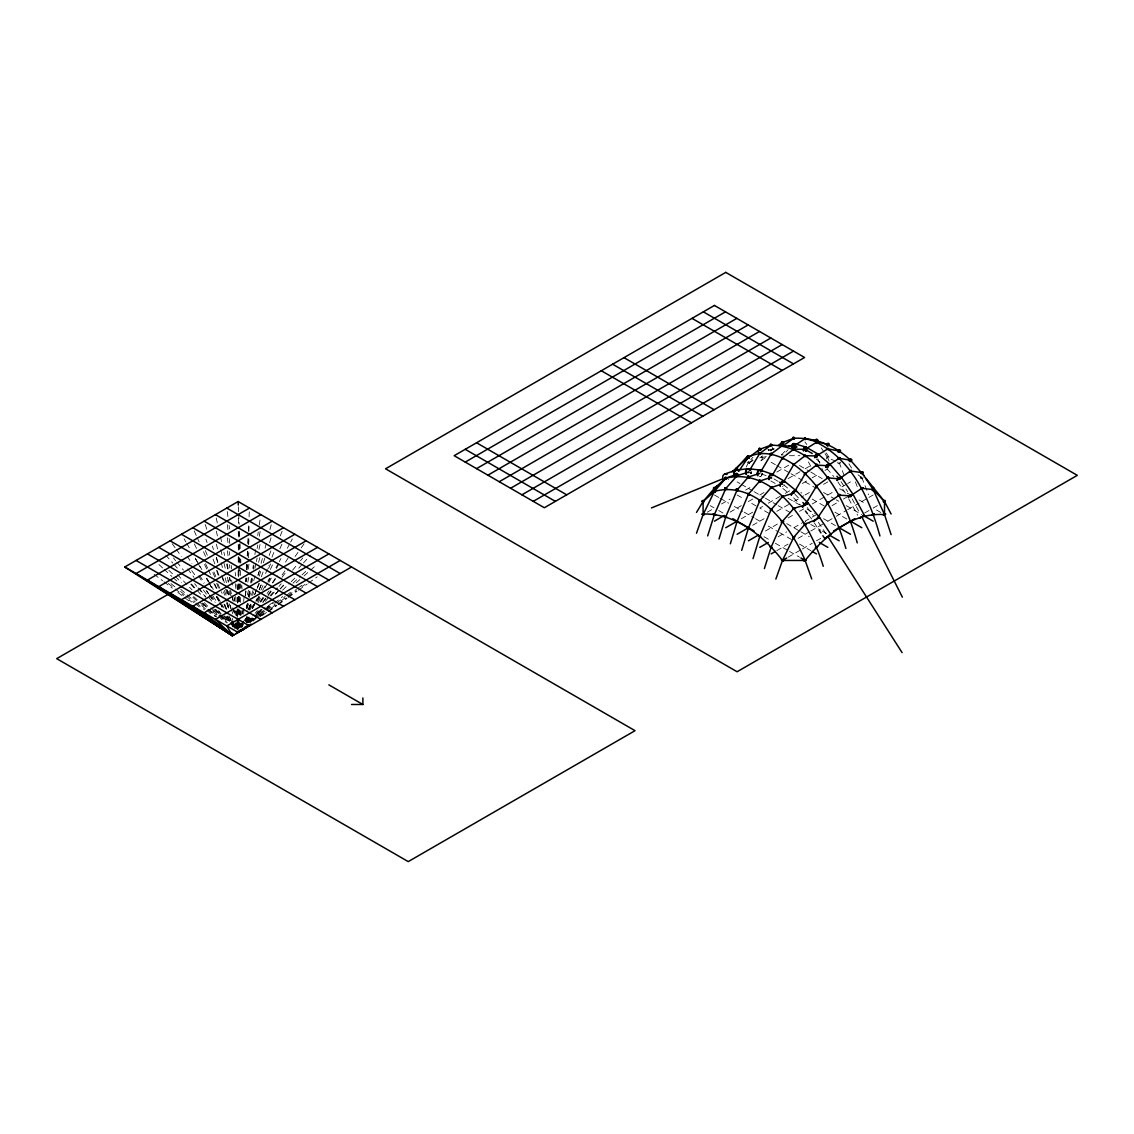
<?xml version="1.0" encoding="UTF-8"?>
<svg xmlns="http://www.w3.org/2000/svg" width="1134" height="1134" viewBox="0 0 1134 1134"><rect width="100%" height="100%" fill="white"/><g stroke="black" fill="none" stroke-linecap="round" stroke-linejoin="round"><path stroke-width="0.75" stroke-dasharray="5 3.75" d="M237.077 629.597L237.304 618.98M237.346 617.222L237.502 610.149M237.644 603.075L237.8 596.002M237.956 588.929L238.069 583.627M245.369 595.846L245.624 590.573M246.035 581.799L246.191 578.297M246.602 569.509L246.843 564.25M247.255 555.476L247.425 551.96M247.836 543.186L248.077 537.913M248.417 530.896L248.743 523.88M249.069 516.849L249.31 511.59M236.17 628.491L236.467 623.19M236.864 616.131L237.247 609.071M237.644 602.012L237.942 596.711M747.221 462.133L749.291 463.508L748.468 461.34M243.668 614.075L243.994 608.816M246.517 568.503L246.73 564.987M247.283 556.227L247.609 550.968M248.048 543.951L248.715 533.434M248.828 531.69L249.267 524.673M241.825 627.003L242.123 623.502L240.932 626.833M245.582 581.515L245.865 578.014M246.588 569.268L247.028 564.009M247.751 555.263L248.034 551.762M248.615 544.759L249.197 537.757M243.626 601.488L244.193 596.243M247.028 570.048L247.595 564.817M248.346 557.829L249.097 550.855M235.532 627.811L235.943 624.494M237.743 609.596L236.935 616.216L236.212 611.127M240.025 626.592L240.521 623.119M241.769 614.415L242.265 610.928M246.489 581.345L246.985 577.858M248.233 569.155L248.984 563.938M246.9 608.363L247.68 603.16M248.7 596.215L249.735 589.269M250.77 582.323L251.28 578.85M252.825 568.432L253.35 564.973M254.895 554.554L255.93 547.609M257.73 535.461L258.24 531.988M259.275 525.042L260.31 518.096M246.673 607.342L247.283 603.883M248.516 596.966L249.749 590.034M250.983 583.117L251.904 577.915M253.435 569.268L254.059 565.795M257.135 548.487L257.744 545.029M259.289 536.368L260.21 531.18M239.146 627.272L239.813 623.799M245.142 596.073L246.149 590.871M247.807 582.21L248.814 577.008M246.362 608.079L247.099 604.635M248.956 596.002L250.444 589.113M251.918 582.21L252.669 578.765M254.895 568.403L256 563.229M256.369 561.514L257.106 558.056M258.963 549.437L260.083 544.263M246.021 620.752L246.914 617.378M249.126 608.944L250.898 602.197M252.669 595.435L253.562 592.061M257.985 575.179L258.878 571.805M261.089 563.371L262.422 558.311M265.072 548.176L266.405 543.115M269.949 529.606L271.281 524.546M246.617 607.654L247.51 604.294M249.282 597.575L251.053 590.857M253.718 580.778L255.051 575.732M258.595 562.308L259.927 557.262M237.899 629.809L239.685 623.161M242.35 613.196L243.682 608.221M247.255 594.939L248.587 589.963M235.872 627.23L237.233 622.523M245.256 621.46L246.291 618.115M248.885 609.723L250.954 603.019M259.232 576.185L261.302 569.481M263.372 562.776L264.917 557.744M269.58 542.647L271.125 537.615M247.014 608.547L249.225 601.899M251.422 595.251L253.08 590.261M258.056 575.307L259.714 570.317M245.142 620.723L246.943 615.833M249.352 609.312L251.153 604.422M254.753 594.641L256.553 589.751M257.149 588.121L258.949 583.23M261.359 576.71L263.159 571.819M269.155 555.504L270.955 550.614M246.376 622.651L248.927 616.102M252.131 607.923L253.406 604.649M259.176 589.921L261.741 583.372M265.569 573.549L268.772 565.356M271.976 557.177L274.541 550.628M280.296 535.9L282.224 530.995M238.466 627.3L239.756 624.054M246.234 607.838L247.538 604.592M240.89 626.124L244.32 618.186M247.765 610.248L251.195 602.31M254.64 594.372L256.695 589.623M257.39 588.036L259.445 583.273M249.792 610.276L251.961 605.443M259.176 589.382L261.33 584.563M268.545 568.488L270.714 563.669M246.319 621.9L248.502 617.137M252.882 607.597L255.065 602.82M255.802 601.233L257.262 598.057M260.905 590.105L263.811 583.741M270.374 569.438L272.571 564.661M279.857 548.757L282.04 543.994M746.186 467.052L748.44 462.488L752.976 457.215M781.369 455.046L787.223 448.809M247.155 622.977L250.501 616.74M258.028 602.735L261.373 596.512M268.9 582.507L272.259 576.285M276.441 568.503L279.786 562.28M287.313 548.275L289.822 543.597M290.658 542.052L292.331 538.933M246.574 621.319L249.097 616.712M257.489 601.403L259.998 596.796M265.044 587.61L267.553 583.018M268.389 581.487L270.076 578.411M275.945 567.695L278.468 563.102M279.304 561.571L280.977 558.495M241.868 627.215L244.462 622.623M245.327 621.078L247.935 616.485M252.258 608.816L255.717 602.678M256.582 601.148L259.176 596.541M262.634 590.417L266.972 582.748M267.837 581.218L269.566 578.142M240.536 627.215L244.065 621.29M252.003 607.98L255.533 602.069M256.412 600.581L259.062 596.144M247.34 622.481L251.053 616.598M260.381 601.856L263.173 597.448M272.486 582.706L277.135 575.349M285.527 562.095L289.255 556.199M246.291 622.41L250.203 616.584M259.998 601.998L263.91 596.158M272.727 583.046L277.617 575.746M239.657 627.23L241.613 624.352M242.605 622.906L245.554 618.597M248.842 622.07L253.874 614.94M262.918 602.111L266.944 596.413M267.95 594.981L271.976 589.283M282.04 575.023L285.059 570.742M295.109 556.496L300.141 549.366M301.148 547.935L304.167 543.668M246.39 621.361L249.48 617.194M260.82 601.913L265.98 594.967M267 593.578L269.07 590.8M247.935 622.098L252.202 616.499M262.861 602.48L267.128 596.881M268.191 595.478L272.458 589.878M282.054 577.263L288.447 568.857M249.48 621.716L255.15 614.94M256.284 613.579L258.552 610.872M271.026 595.945L277.83 587.809M278.964 586.448L281.232 583.741M292.572 570.175L299.376 562.039M300.51 560.692L302.778 557.971M247.212 622.538L254.016 614.571M255.15 613.253L257.418 610.602M265.356 601.318L268.758 597.334M269.892 596.002L276.696 588.05M749.39 463.423L753.926 458.136M249.664 622.708L256.681 614.912M257.843 613.607L261.359 609.709M278.907 590.233L274.23 595.421L279.12 590.19M280.084 588.929L284.762 583.726M298.795 568.148L302.31 564.25M303.487 562.946L310.503 555.15M246.56 621.999L251.323 616.754M248.87 622.197L252.499 618.356M257.347 613.239L260.976 609.397M280.325 588.915L285.158 583.783M785.862 452.112L788.13 449.716M250.245 621.956L256.454 615.847M257.702 614.628L265.158 607.3M282.564 590.204L290.02 582.876M291.268 581.657L296.229 576.767M248.303 622.396L253.321 617.619M254.583 616.428L262.11 609.27M252.995 620.284L265.909 608.32M267.199 607.115L272.358 602.338M292.997 583.188L300.751 576.001M302.041 574.81L307.201 570.019M781.539 454.805L783.254 455.032M252.967 621.092L258.198 616.457M259.516 615.294L273.904 602.551M296.144 582.862L302.693 577.078M303.997 575.916L317.081 564.335M250.146 622.07L254.144 618.611M255.49 617.449L263.485 610.517M264.817 609.369L272.826 602.438M252.825 620.794L255.533 618.597M256.894 617.491L265.03 610.886M266.377 609.78L273.152 604.266M274.513 603.175L282.649 596.555M259.998 615.946L265.597 611.609M267 610.517L275.392 603.997M276.795 602.905L285.187 596.385M286.59 595.307L292.189 590.956M259.828 616.797L265.455 612.573M271.083 608.348L275.307 605.187M280.934 600.977L286.562 596.753M287.979 595.704L296.413 589.368M297.817 588.319L302.041 585.144M262.45 615.422L266.688 612.332M268.106 611.311L276.583 605.117M278 604.096L286.477 597.916M287.894 596.881L296.371 590.701M302.013 586.576L304.848 584.52M268.262 611.75L276.894 605.599M278.34 604.578L286.973 598.412M288.405 597.391L297.037 591.239M298.483 590.204L307.116 584.053M308.547 583.032L317.18 576.866M759.78 457.952L762.615 455.967M761.325 460.461L766.995 456.506M767.874 449.815L771.12 450.028L773.955 448.143M707.332 512.171L714.42 508.075L710.168 505.622M721.507 503.978L730.013 499.073M745.605 490.072L751.275 486.798M776.79 472.07L792.382 463.069M730.013 512.171L741.352 505.622M752.692 499.073L748.44 501.526L758.362 507.252M759.78 494.977L764.033 492.525M788.13 478.619L802.305 470.426M805.14 468.796L810.81 465.521M741.352 518.72L752.692 512.171M762.615 506.444L759.78 508.075L769.702 513.801M768.285 503.17L781.043 495.799M785.295 493.347L792.382 489.25M802.305 483.523L810.81 478.619M812.227 477.797L819.315 473.7M824.985 470.426L827.82 468.796M752.692 525.269L764.033 518.72M776.79 511.349L790.965 503.17M793.8 501.526L803.722 495.799M809.393 492.525L805.14 494.977L800.888 492.525M823.567 484.346L827.82 481.893M765.45 530.995L781.043 521.994M788.13 517.898L793.8 514.623M799.47 511.349L805.14 508.075L815.062 513.801M812.227 503.978L824.985 496.621M827.82 494.977L836.325 490.072M846.247 484.346L839.16 488.428L850.5 494.977M847.665 483.523L850.5 481.893M778.207 536.722L786.712 531.803M793.8 527.721L803.722 521.994M816.48 514.623L805.14 521.172L809.393 523.625M832.072 505.622L839.16 501.526L836.325 499.896M843.413 499.073L849.082 495.799M776.79 550.628L788.13 544.079M798.053 538.352L809.393 531.803M810.81 530.995L824.985 522.802M827.82 521.172L834.908 517.076M836.325 516.254L846.247 510.527M847.665 509.719L859.005 503.17M861.84 501.526L867.51 498.251M868.928 497.443L873.18 494.977M788.13 557.177L800.888 549.82M802.305 548.998L812.227 543.271M816.48 540.805L820.732 538.352M864.675 512.993L868.928 510.527M877.433 505.622L873.18 508.075L883.102 513.801M748.44 462.488L753.302 460.546M771.12 450.028L774.366 448.922M761.396 457.612L766.258 456.591M789.434 455.698L799.909 455.698M771.134 448.993L771.8 450.581L771.163 449.333M761.396 473.969L766.258 475.642M824.985 453.628L827.82 457.952L835.914 461.198M799.47 465.521L809.393 471.248M810.81 472.07L822.15 478.619M859.005 499.896L866.092 503.978M771.12 462.247L775.372 464.699M776.79 465.521L789.548 472.892M790.965 473.7L802.305 480.249M805.14 481.893L816.48 488.428M823.567 492.525L834.908 499.073M846.247 505.622L861.84 514.623M812.227 499.073L826.403 507.252M834.908 512.171L849.082 520.35M773.955 478.945L778.207 481.397M770.893 480.958L775.146 483.424M788.13 498.251L799.47 504.8M823.567 518.72L837.742 526.899M737.1 481.893L739.935 483.523M741.352 484.346L752.692 490.894M754.11 491.702L764.033 497.443M765.45 498.251L776.79 504.8M778.207 505.622L790.965 512.993M810.81 524.447L820.732 530.173M822.15 530.995L827.82 534.27M737.1 494.977L744.188 499.073M786.712 523.625L799.47 530.995M800.888 531.803L809.393 536.722M714.42 494.977L718.673 497.443M720.09 498.251L728.595 503.17M734.265 506.444L742.77 511.349M744.188 512.171L754.11 517.898M755.528 518.72L762.615 522.802M768.285 526.077L778.207 531.803M779.625 532.626L792.382 539.997M799.47 544.079L810.81 550.628M718.673 510.527L725.76 514.623M764.033 536.722L771.12 540.805M775.372 543.271L788.13 550.628M789.548 551.45L799.47 557.177M771.077 450.737L770.468 449.858L770.525 450.765M858.055 474.749L864.363 479.98M154.196 574.314L162.545 580.707M163.948 581.77L172.297 588.177M177.882 592.444L183.453 596.711M184.842 597.774L189.024 600.963M168.271 583.471L173.828 587.866M175.217 588.957L183.566 595.548M189.123 599.943L191.901 602.14M783.722 484.87L790.015 489.987M782.871 488.456L787.917 492.539M171.007 583.613L175.09 586.973M180.533 591.452L184.615 594.811M185.976 595.931L194.141 602.636M195.502 603.756L200.945 608.235M816.225 458.958L821.257 463.296M180.689 589.255L185.976 593.847M187.294 594.981L195.232 601.856M196.565 603.005L204.503 609.879M158.973 564.562L162.828 568.12M164.118 569.296L171.815 576.412M173.105 577.589L176.961 581.147M193.645 596.541L206.487 608.377M207.777 609.568L215.474 616.669M192.893 597.278L196.706 600.822M201.795 605.542L205.608 609.086M206.884 610.276L210.697 613.82M168.895 570.317L173.956 575.25M175.217 576.483L181.553 582.649M203.085 603.614L217.005 617.165M202.391 603.047L207.182 607.98M208.387 609.213L215.588 616.598M177.414 574.64L192.057 589.907M204.248 602.622L207.905 606.449M212.781 611.538L216.438 615.351M794.934 494.24L800.604 500.179M793.63 497.798L800.434 504.928M165.777 555.221L172.779 563.074M173.956 564.378L177.457 568.304M191.476 584.024L201.994 595.804M213.674 608.901L218.352 614.132M219.514 615.45L225.354 621.999M190.71 584.138L195.346 589.425M213.887 610.602L217.359 614.585M218.522 615.904L223.157 621.205M826.998 468.668L833.802 476.578M210.924 607.895L216.594 614.699M173.445 557.971L175.671 560.678M176.791 562.025L183.481 570.147M194.623 583.684L196.848 586.391M197.968 587.752L205.778 597.221M215.8 609.412L219.145 613.48M220.265 614.826L226.956 622.949M807.195 507.564L813.39 515.516M808.514 515.02L811.604 519.003M199.23 588.447L205.693 596.81M215.375 609.355L218.607 613.537M219.67 614.926L225.056 621.9M187.72 568.914L193.999 577.376M203.425 590.063L207.607 595.704M208.656 597.122L211.803 601.346M219.117 611.212L221.215 614.033M222.264 615.45L227.495 622.495M172.155 543.654L175.246 547.906M176.28 549.338L181.426 556.44M191.717 570.629L194.807 574.895M206.133 590.516L208.188 593.365M209.209 594.783L214.354 601.885M224.66 616.088L228.77 621.758L226.587 616.981M804.927 441.948L806.827 444.556M841.045 481.709L847.665 491.617M837.828 481.808L845.383 493.12M818.365 522.335L825.935 533.675M814.34 522.958L818.11 528.628M826.19 452.863L829.025 457.186A1.417 1.12 -33.2 0 1 827.678 459.157A1.417 1.12 -33.2 0 1 826.729 457.47A1.417 1.12 -33.2 0 1 829.039 457.215M821.2 447.859L824.035 452.183M187.195 556.227L191.972 563.626M199.641 575.448L204.432 582.848M213.05 596.158L216.892 602.069M226.474 616.853L229.337 621.29M230.301 622.779L233.179 627.215M198.521 575.902L203.312 583.33M210.981 595.194L215.758 602.622M224.376 615.975L228.218 621.914M206.898 590.984L208.755 593.876M209.691 595.336L214.326 602.565M223.611 617.052L227.31 622.849M848.884 463.792L851.719 468.271M218.182 610.602L219.996 613.48M220.903 614.926L225.439 622.127M184.105 538.863L185.877 541.939M186.756 543.469L189.421 548.076M195.615 558.821L201.824 569.552M207.139 578.765L213.334 589.51M217.771 597.179L223.965 607.923M231.946 621.73L235.489 627.867M195.332 558.481L197.032 561.528M197.883 563.045L201.285 569.14M206.388 578.283L208.089 581.331M208.94 582.848L212.342 588.943L209.01 582.819M216.594 596.569L219.145 601.133L216.948 596.356M219.996 602.65L223.398 608.745M227.65 616.372L230.202 620.936M231.053 622.467L234.454 628.562M852.116 498.861L860.224 513.872M848.714 498.762L857.63 515.275M808.429 461.935L810.909 466.613M206.558 578.184L208.188 581.274M216.339 596.711L218.777 601.346M226.913 616.797L229.366 621.418M194.339 543.966L196.692 548.714M204.517 564.519L206.856 569.254M213.901 583.486L217.019 589.808M224.064 604.025L226.403 608.76M232.668 621.404L235.787 627.726M219.911 602.707L222.136 607.47M205.552 563.612L207.692 568.347M208.415 569.934L210.555 574.669M214.85 584.152L217.7 590.474M224.135 604.691L226.276 609.426M229.862 617.321L231.293 620.482M232.002 622.07L234.866 628.392M194.212 530.925L196.352 535.73M197.075 537.332L199.215 542.137M203.51 551.734L205.651 556.539M212.809 572.557L214.95 577.362M217.813 583.769L222.108 593.38M228.544 607.796L226.403 602.99L228.331 607.923M235.702 623.813L237.842 628.619M817.827 458.746L821.2 466.712M821.881 468.314L823.227 471.489M205.424 550.628L207.394 555.547M213.929 571.905L215.899 576.823M234.866 624.281L236.184 627.556M861.84 477.598L868.587 494.736M827.82 457.952L829.053 461.07M855.405 481.865L857.247 486.684M839.16 462.488L845.298 478.534M216.693 583.344L218.55 588.234M224.745 604.493L226.587 609.383M229.068 615.89L230.925 620.766M231.549 622.396L233.391 627.272M205.906 539.217L207.097 542.534M213.064 559.062L214.85 564.023M217.232 570.643L219.018 575.604M224.376 590.474L226.757 597.094M229.139 603.713L230.939 608.674M236.297 623.544L238.083 628.505M205.226 524.503L206.87 529.507M212.37 546.163L213.461 549.494M216.211 557.829L217.87 562.833M222.817 577.83L224.461 582.833M226.658 589.496L228.855 596.158M232.711 607.824L234.908 614.5M237.658 622.835L239.302 627.825M216.537 570.303L218.153 575.264M223.54 591.792L224.617 595.109M226.772 601.715L228.926 608.334M232.158 618.243L235.39 628.165M227.778 616.003L229.72 622.368M216.424 557.248L217.87 562.266M221.74 575.633L223.185 580.651M225.595 589.014L228.005 597.363M231.379 609.071L232.839 614.089M235.73 624.111L237.176 629.129M216.339 544.178L217.671 549.239M221.187 562.719L222.519 567.78M225.156 577.886L226.488 582.947M228.685 591.367L229.578 594.74M233.094 608.221L234.426 613.281M236.623 621.701L238.395 628.449M216.282 531.109L217.912 537.885M220.776 549.763L222.009 554.852M224.05 563.329L225.68 570.118M228.544 581.983L227.324 576.894L228.26 582.054M230.599 590.46L231.407 593.847M231.818 595.548L233.051 600.637M235.503 610.815L236.722 615.904M238.367 622.679L239.586 627.768M227.551 603.033L228.685 607.994M231.719 621.219L232.853 626.166M216.225 518.025L217.374 523.143M220.45 536.779L221.598 541.896M223.894 552.116L224.66 555.518M226.587 564.037L227.736 569.155M229.649 577.674L230.415 581.09M234.256 598.128L235.022 601.53M236.935 610.064L238.48 616.868M240.011 623.686L240.777 627.102M227.452 590.006L228.416 595.052M230.358 605.159L231.01 608.533M233.93 623.686L234.894 628.732M229.72 590.573L230.585 595.676M235.262 622.906L236.127 628.023M227.339 563.881L228.147 569.027M229.493 577.603L230.046 581.033M232.47 596.456L233.278 601.601M234.625 610.177L235.447 615.323M236.793 623.898L237.601 629.044M227.31 550.812L228.331 557.701M229.352 564.59L229.862 568.035M231.634 580.112L232.654 587.001M234.185 597.349L234.695 600.793M237.233 618.03L238.764 628.364M227.282 537.729L228.26 544.646M229.224 551.563L229.72 555.022M231.18 565.412L231.662 568.871M235.546 596.555L236.283 601.743M237.247 608.66L238.466 617.321M238.707 619.051L239.685 625.968M227.268 524.645L228.203 531.577M229.139 538.522L229.848 543.725M235.22 583.641L235.929 588.858M237.091 597.533L237.8 602.735M238.735 609.681L239.671 616.627M240.606 623.558L241.074 627.031M227.254 511.562L227.934 516.778M229.068 525.467L229.522 528.954M235.192 572.443L235.645 575.916M236.779 584.62L237.46 589.836M238.367 596.796L239.047 602.012M240.181 610.716L240.862 615.932M241.769 622.892L242.222 626.379M238.367 506.77L238.608 512.015M238.679 513.773L239.146 524.262M239.458 531.265L239.699 536.51M240.011 543.498L240.309 550.5M240.706 559.246L240.862 562.733M241.868 585.47L242.024 588.971M238.282 518.11L238.551 525.099M238.82 532.087L239.033 537.318M239.302 544.306L239.515 549.536M239.855 558.268L240.068 563.513M240.337 570.487L240.55 575.732M240.89 584.464L241.032 587.951M241.925 610.645L242.052 614.132M238.253 531.194L238.423 536.425M238.721 545.142L238.891 550.359M239.118 557.333L239.345 564.307M239.402 566.05L239.699 574.754M239.983 583.471L240.21 590.431M240.451 597.405L240.621 602.636M241.315 623.544L241.429 627.017M238.225 544.292L238.353 549.494M238.537 556.454L238.707 563.4M238.877 570.345L239.061 577.305M239.231 584.251L239.359 589.467M239.529 596.413L239.671 601.63M239.884 610.305L240.011 615.521M238.197 557.446L238.296 564.534M238.324 566.305L238.48 576.923M238.579 584.01L238.65 589.326M238.764 596.399L238.835 601.715M238.934 608.802L239.047 615.875M239.146 622.963L239.217 628.279M238.14 570.544L238.14 577.617M238.14 584.69L238.14 590.006M238.14 597.079L238.14 602.395M238.14 609.468L238.14 616.542M238.14 618.313L238.14 627.159M728.708 479.101A3.7 3.005 70.9 0 1 728.552 479.554M761.623 456.407A2.948 2.41 55.1 0 1 758.362 459.965M768.753 450.68A2.948 2.41 55.1 0 1 768.526 449.291M772.382 447.887A2.948 2.41 55.1 0 1 773.487 449.39M762.346 473.431A3.402 2.566 -83.9 0 1 759.794 476.79M762.105 473.388A3.303 2.254 -71 0 1 761.169 475.5M760.248 476.323A3.303 2.254 -71 0 1 759.737 476.535M784.104 484.799A3.274 1.885 -60 0 1 783.849 485.196M782.956 486.188A3.274 1.885 -60 0 1 782.46 486.529M769.036 450.793A2.736 2.225 71.1 0 1 768.866 449.277M772.24 447.873A2.736 2.225 71.1 0 1 773.204 449.277M840.507 462.062A1.432 1.12 -32.3 0 1 838.862 463.721A1.432 1.12 -32.3 0 1 838.026 462.062M863.116 477.683A1.417 1.12 -33.2 0 1 861.585 478.803A1.417 1.12 -33.2 0 1 860.508 477.74A1.417 1.12 -33.2 0 1 861.854 476.408"/><path stroke-width="1.5" d="M783.169 497.302C780.334 498.506 782.857 493.361 783.268 497.188M715.54 491.603L714.051 492.369L715.044 491.575M849.805 460.943C851.634 457.2 851.875 462.715 849.72 460.843C852.612 457.64 848.104 460.546 850.557 460.843M737.865 475.685C738.914 477.102 734.988 474.154 737.894 476.266M804.488 474.48C805.381 471.361 806.657 474.933 804.786 474.381M783.155 457.512L781.765 457.498L783.424 458.476M804.332 455.556C805.721 458.689 806.387 453.784 805.395 456.081M749.163 472.467L747.802 472.453M781.808 458.008C784.714 458.278 779.54 458.916 783.396 458.462M817.132 464.373C813.319 467.619 819.017 462.644 816.324 465.833C818.096 466.839 815.559 463.31 817.203 464.571M839.954 457.682L838.919 459.327L839.316 457.796M849.678 495.87C850.046 493.673 852.272 497.472 851.01 495.019M771.829 509.024L771.786 508.911M782.403 521.796L781.695 521.923L783.126 520.591M813.645 521.583L816.834 518.394L819.556 517.43L830.91 534.468L826.176 537.941M813.447 521.413L819.57 517.458M781.695 497.231L782.247 496.082L782.984 497.259M816.721 441.65C815.814 440.233 815.176 445.464 817.09 442.331C817.316 444.599 814.779 441.821 817.345 440.559C814.751 436.108 816.636 445.719 817.047 441.027M735.923 468.923L747.519 456.081C751.927 455.4 747.164 460.73 747.504 456.095M781.751 497.004L783.084 495.841L782.332 496.054M715.242 491.093C713.584 488.541 711.741 492.751 715.341 490.965M805.041 456.378C805.069 454.039 805.083 454.691 805.211 456.407M760.701 453.657C760.574 456.01 756.817 452.012 760.602 453.033M862.62 472.098C859.374 473.969 863.725 473.558 862.478 471.857M838.423 458.703C841.201 457.838 838.054 459.752 838.352 457.98M804.346 474.352L805.027 473.232M817.302 485.536L815.587 486.713L816.565 485.706M726.497 488.74L724.683 488.031M793.176 492.695L794.381 492.638M815.743 465.635L816.041 464.245L815.842 465.819M827.763 477.995C830.556 478.35 825.084 478.69 828.727 477.286M827.012 465.493L829.762 464.033L841.116 477.244L840.762 478.151M851.18 470.312C847.963 471.049 850.415 471.744 851.294 470.412M824.73 538.551L830.896 534.454M760.446 453.657L759.454 452.579L760.531 453.061M839.968 479.101L839.571 477.74L841.102 477.216M783.112 457.824L782.602 458.802L781.836 457.64M793.148 464.557C796.139 463.097 792.297 466.031 794.41 464.33M771.914 444.726C768.299 444.429 773.459 447.065 771.928 444.797M770.383 444.741C771.233 444.471 770.879 442.997 771.815 445.449C771.035 446.116 770.525 445.251 770.496 445.832M749.319 457.456L748.071 455.953L749.319 457.555L747.916 457.923L747.717 456.222L749.262 457.597M827.31 477.967C829.734 475.585 825.623 479.583 828.671 477.244M726.426 478.945L725.051 477.868L726.398 478.874L725.179 479.087L725.873 479.398L726.625 478.094M838.508 478.704L839.429 477.839L837.19 480.277M805.934 523.426C806.543 525.198 803.269 521.881 805.835 524.773M730.353 543.796L737.1 521.413L748.44 494.141L759.78 481.029L771.12 477.315M741.693 550.344L748.44 527.962L759.78 500.689L771.12 487.577L782.46 483.849L779.625 482.219M719.013 539.004L725.76 516.877L737.1 489.959L748.44 476.946L759.78 473.402M753.033 558.637L759.78 536.524L771.12 509.605L782.46 496.593L793.8 493.049L805.14 473.757L816.48 465.124L827.82 465.705L839.16 458.278L850.5 460.276L863.895 475.458M707.673 535.9L714.42 514.496L725.76 488.584L737.1 475.67L748.44 472.183M764.373 568.63L771.12 547.226L782.46 521.328L793.8 508.401L805.14 504.928L816.48 486.16L827.82 477.839L839.16 478.888L850.5 471.021L861.84 472.609L873.18 489.576L884.52 514.623L891.111 534.61M825.85 467.109L826.984 465.592L827.267 466.513M725.122 477.542C724.64 480.49 725.448 474.735 726.398 478.123M726.568 478.761L724.966 477.655M737.908 476.195C737.454 474.182 737.369 474.579 736.292 475.075M760.588 481.624L758.972 480.419M771.928 488.173L770.312 486.968M749.149 477.669C747.334 475.429 748.582 475.16 749.248 477.556M696.489 533.235L703.08 514.623L714.42 491.391L725.76 478.236L737.667 473.927M736.462 475.033C736.972 476.507 735.541 476.563 737.766 476.393M775.869 579.077L782.46 560.451L793.8 537.218L805.14 524.078L814.864 520.152M760.39 480.688C758.093 479.753 760.602 483.197 760.446 480.405M805.75 473.615L805.721 474.111M840.833 478.052L841.414 477.343L853.094 494.467L864.434 515.474L862.407 516.438M793.687 464.387L793.063 464.019M759.142 480.32C761.197 478.931 757.328 482.517 760.489 481.737M770.482 486.869L771.758 486.812L771.829 488.286M781.879 483.112L781.822 484.119M827.168 465.011L828.628 465.479M770.369 444.33L770.454 445.761M726.596 488.357L725.009 487.946L725.902 488.428M771.999 475.812L782.46 457.909L793.8 449.149L805.14 449.404L812.227 453.501M783.339 482.361L793.8 464.458L805.14 455.698L816.48 455.953M760.659 471.928L771.12 454.11L782.46 445.478L797.046 447.023M711.046 493.942L716.943 485.919M696.489 512.44L703.08 501.526L714.42 488.3L725.76 478.236C775.571 466.131 811.519 526.431 823.227 566.305M749.319 470.738L759.78 453.416L771.12 445.109C820.818 446.371 845.95 501.469 857.247 542.874M771.914 510.172C770.794 509.931 770.808 508.401 770.851 509.223M783.651 521.796L783.254 520.69L781.638 521.824M793.19 448.469L794.381 448.384L794.41 449.943L793.46 450.113L794.353 448.341L793.219 448.412A2.452 1.715 -73.6 0 0 795.515 446.229M792.935 508.968L794.48 507.663M794.65 507.876L793.162 507.692M804.502 523.384C803.694 525.34 806.161 523.511 806.005 523.511M738.985 470.893L748.44 457.002C750.637 459.043 746.03 456.024 748.454 456.874C768.654 447.349 790.426 460.035 805.14 473.757C826.204 493.758 837.757 521.13 845.907 548.502M817.43 518.11L827.82 502.83L840.308 494.566M862.45 472.382C859.671 474.806 863.017 471.461 861.868 472.977M793.276 445.237L793.998 445.478M724.881 488.059C724.952 490.342 726.27 489.037 726.568 489.193M793.247 537.374L794.594 536.595M794.636 536.694L792.879 537.743M838.876 450.524C840.875 449.433 838.125 454.38 839.84 450.524C837.331 454.365 839.755 448.54 839.047 450.552M840.351 494.679L837.969 495.558L838.891 495.189M849.295 521.881L851.705 520.945L849.352 521.98M860.635 488.811L862.988 487.776M863.045 487.875C861.996 486.599 861.188 490.313 862.591 487.833C861.131 491.83 862.138 485.692 860.763 488.896M871.975 514.964L873.123 514.283M874.371 514.042L872.103 515.049M771.673 478.094L770.822 478.08M849.933 495.133L848.36 497.174L853.066 494.495M726.398 489.392L724.612 488.159M817.061 456.69L817.019 456.747A2.452 1.035 -49.3 0 1 816.707 457.2M246.914 626.762L242.676 629.852L244.944 627.145M737.624 474.466L736.405 473.516M771.489 509.69L770.482 508.897M827.324 464.855L828.316 465.507M794.126 508.556L794.565 507.961L794.608 509.01M757.512 451.927L759.78 449.291L771.12 445.109M702.074 514.085C734.166 512.511 763.508 535.517 782.46 560.451L805.14 560.451C824.39 536.538 851.662 512.1 884.52 514.623L884.52 501.526L865.965 478.321M817.345 485.621L816.721 486.968M826.729 503.397L828.642 502.22M826.672 503.298L828.968 502.376M807.181 504.02L807.932 502.731L802.319 507.068M829.011 465.464L829.804 464.118M250.997 624.069L243.81 629.2L246.149 626.606M805.551 473.771L804.559 473.402M235.872 633.778L238.253 631.156M860.961 473.161C862.279 470.44 864.065 472.098 862.024 473.728C858.934 473.516 862.917 469.405 861.046 473.204M836.963 480.249L841.385 477.343M746.172 459.412L759.78 449.291M242.832 628.605L240.408 631.156L243.2 628.987M760.106 481.752L759.241 480.873L760.021 481.638M816.239 441.679L815.814 442.458L817.004 441.381M838.012 528.43L838.947 527.863M838.069 528.529L840.308 527.508M883.471 515.176L885.626 514.071M885.569 514.241L883.514 515.162M838.253 495.686C840.294 492.369 838.678 495.87 839.203 496.153M849.593 471.574L851.251 471.446L849.876 471.73M850.755 460.461L851.251 459.78L849.862 461.014M237.006 633.126L240.777 629.554M242.676 629.852L246.546 626.266M736.164 468.129L737.695 468.172M732.054 471.872L748.44 457.002M828.954 502.39L826.899 503.368M840.251 527.409L839.529 527.608M243.81 629.2L246.432 626.875M815.431 547.779L817.529 546.673M817.543 546.758L815.502 547.765M238.14 632.474L240.805 630.164M864.406 515.516L859.345 518.252L862.223 516.537M805.055 473.431L804.616 473.814M239.274 631.822L243.342 628.505M873.775 489.151C872.854 486.67 871.72 493.942 873.846 489.123C868.446 490.625 877.759 490.597 872.896 487.209M241.542 630.504L248.573 625.231M793.843 508.571L794.48 508.273M785.295 444.174L793.8 438.277C814.85 437.27 835.46 445.648 850.5 460.276M849.99 495.898L852.725 494.325M782.432 497.245L782.176 496.692M838.962 495.147L850.5 495.856L861.84 488.343L873.18 489.576L884.52 501.526L891.111 514M778.207 445.336L782.46 442.515L793.8 438.277M795.217 445.138L805.14 438.631L827.82 444.528M804.658 448.554L805.863 448.894M828.146 466.655L827.522 466.698M804.871 524.447L804.346 523.483M715.115 489.335C716.702 485.338 710.607 488.414 714.987 489.406M839.373 457.753L839.812 457.526M806.558 448.525L816.48 442.288C852.215 460.149 869.778 499.314 879.927 535.943M817.898 455.06L827.82 448.837L839.16 451.077M351.54 567L232.47 635.749L124.74 567L238.14 501.526L635.04 730.679L408.24 861.613L56.7 658.656L168.569 594.074M249.48 508.075L136.08 573.549L232.47 635.749L226.8 625.925L340.2 560.451M260.82 514.623L147.42 580.098L232.47 635.749L215.46 619.377L328.86 553.902M272.16 521.172L158.76 586.647L232.47 635.749L204.12 612.828L317.52 547.353M283.5 527.721L170.1 593.181L232.47 635.749L192.78 606.279L306.18 540.805M294.84 534.27L181.44 599.73L232.47 635.749M465.238 462.091L725.476 311.836M476.563 468.626L736.816 318.37M487.903 475.174L748.156 324.919M499.243 481.723L759.496 331.468M510.583 488.272L770.836 338.017M521.923 494.821L782.176 344.566M533.264 501.356L793.502 351.101M714.42 521.172L724.342 515.446M725.76 527.721L737.1 521.172L738.333 521.867M737.1 534.27L748.44 527.721M748.44 540.805L758.362 535.078M759.78 547.353L768.285 542.449M771.12 553.902L775.372 551.45M782.46 560.451L786.712 557.999M833.49 530.995L854.752 518.72M826.006 538.04L824.815 538.593L822.845 535.73M792.992 507.805C793.403 507.763 793.828 510.257 794.013 508.925M827.239 503.326C827.678 501.611 829.478 504.191 827.877 503.595M827.21 502.929L827.607 502.008L828.401 503.326M793.205 508.968L793.006 507.876L793.616 508.613M838.338 495.714L839.543 495.983M827.933 502.589L828.741 502.305M651.469 507.933L722.528 478.917M873.549 514.113L874.328 513.929M724.669 474.055L736.009 470.128M733.854 474.792L736.987 473.459M804.701 448.54L805.579 449.078M737.228 489.023L737.837 490.115L737.412 489.037M759.766 450.34C761.694 447.717 759.681 450.127 760.687 450.255C760.191 445.237 757.512 451.743 760.12 450.141C761.169 446.938 757.073 448.327 760.078 450.141M782.375 445.095C784.473 447.859 782.021 442.473 782.616 445.095M736.576 470.156L747.916 468.682M749.617 494.693L748.44 493.8L749.673 494.594M760.957 501.242L760.475 500.051L761.013 501.143M738.277 521.98L735.881 520.988L736.731 521.016M749.617 528.529L747.221 527.537L748.071 527.565M735.938 489.406L737.908 490.568M724.598 516.31L725.391 516.48M713.272 513.929L714.051 514.127M715.455 515.049L713.272 514.071M781.312 520.761L783.268 521.923M783.495 521.881L781.312 520.903M769.972 546.659L770.751 546.857M772.226 547.793L769.972 546.801M788.938 446.101L793.8 446.073M351.54 704.483L362.88 704.483L362.88 697.949M725.065 487.875L726.525 488.442M747.731 476.237L748.908 477.811L747.632 476.351M736.391 489.25L737.157 488.952L736.306 489.392M737.78 490.682L735.895 489.534M747.731 493.418L749.135 493.8L747.632 493.531M759.071 499.966L760.588 501.256M760.46 501.398C757.243 500.25 761.878 500.604 758.972 500.08M713.725 490.682L715.214 491.986M715.086 492.099L713.853 491.192L715.285 491.717M793.105 536.524L794.353 537.374M813.234 440.417L816.48 440.644M748.78 468.796L760.12 470.015M713.385 490.838L714.973 491.546M793.431 536.921L792.751 536.751L794.594 537.814M794.424 443.692L805.764 447.037M760.9 470.298L772.24 474.196M828.33 443.72C828.968 447.391 825.765 443.89 828.43 443.848M725.562 516.551L726.979 517.331L724.555 516.438M714.392 514.255L715.611 514.964M771.559 488.201C770.227 489.321 770.78 485.664 770.836 487.677M771.432 547.141L772.311 547.694M748.865 527.891L749.673 528.416M804.233 504.361L805.65 505.197M737.624 474.125L736.646 473.473M817.09 486.557L816.154 485.309L815.97 486.273M703.363 311.836L793.502 363.886M692.024 318.37L782.176 370.421M806.345 447.32L817.685 453.855M623.983 357.664L714.136 409.7M612.644 364.212L702.797 416.249M863.257 515.446L873.18 521.172M601.303 370.747L691.457 422.798M772.764 474.466L784.104 481.014M850.5 521.172L861.84 527.721M839.16 527.721L850.5 534.27M829.237 535.078L839.16 540.805M819.315 542.449L827.82 547.353M812.227 551.45L816.48 553.902M732.847 518.72L754.11 530.995M800.888 557.999L805.14 560.451L811.731 578.978M476.563 442.77L566.716 494.821M465.238 449.319L555.376 501.356M226.8 508.075L340.2 573.549M215.46 514.623L328.86 580.098M204.12 521.172L317.52 586.647M192.78 527.721L306.18 593.181M181.44 534.27L294.84 599.73M170.1 540.805L283.5 606.279M158.76 547.353L272.16 612.828M147.42 553.902L260.82 619.377M136.08 560.451L249.48 625.925M124.74 567L238.14 632.474M328.86 684.851L362.88 704.483M805.523 505.126L804.502 505.197M804.247 504.403L805.693 504.46M702.031 514.156L703.959 515.134L703.108 514.496L703.08 501.526L714.42 491.391C757.016 479.838 790.951 526.431 805.14 560.451M781.936 443.351C785.026 445.194 782.857 439.227 782.829 443.422C783.863 439.17 780.05 443.578 781.751 443.111M807.89 502.702L819.287 517.331M784.558 481.298L795.898 490.498M229.522 631.737L233.604 635.097L231.208 632.63M817.997 454.039L829.337 463.792M230.953 632.8L233.604 635.097L229.422 631.893L233.604 635.097L231.053 632.729M804.8 524.73L805.934 524.659M796.238 490.668L807.578 502.546M802.872 502.546L805.14 504.928M850.216 496.338L851.053 496.664L849.706 496.153M816.168 456.449L817.061 456.747L815.715 456.336M836.892 476.252L839.16 478.888M781.865 446.229C784.53 447.15 780.39 442.955 781.808 446.101M805.424 511.051L807.479 513.702M819.06 530.046L820.945 532.895M817.019 455.811L816.253 454.947L817.288 455.797M804.672 449.688C806.728 450.127 805.296 450.864 804.346 449.645M827.82 536.524L902.111 652.645M861.84 516.877L902.366 597.179M839.826 479.115L838.99 478.066L838.494 478.647M815.743 440.984L815.785 441.948M238.14 501.526L238.296 505.027M723.138 479.101A3.7 3.005 70.9 0 1 727.078 474.536M734.733 475.628A3.7 3.005 70.9 0 1 738.801 470.908A3.544 2.821 82.6 0 0 735.059 471.064A3.544 2.821 82.6 0 0 734.931 475.77M746.399 474.48A3.544 2.821 82.6 0 1 746.555 469.419A3.544 2.821 82.6 0 1 750.609 470.086M751.261 472.212A3.544 2.821 82.6 0 1 751.19 473.204M746.385 474.395A3.402 2.566 -83.9 0 1 746.895 469.604A3.402 2.566 -83.9 0 1 750.495 469.986M751.006 472.212A3.402 2.566 -83.9 0 1 750.85 473.161M761.935 471.39A3.402 2.566 -83.9 0 0 758.235 470.823A3.402 2.566 -83.9 0 0 757.838 475.784A3.303 2.254 -71 0 1 758.674 470.993A3.303 2.254 -71 0 1 761.963 471.461M769.093 479.597A3.303 2.254 -71 0 1 770.014 474.891A3.303 2.254 -71 0 1 773.303 475.373M768.951 479.498A3.274 1.885 -60 0 1 770.468 475.118A3.274 1.885 -60 0 1 773.388 475.429M780.291 486.047A3.274 1.885 -60 0 1 781.964 481.525A3.274 1.885 -60 0 1 784.771 482.333A3.303 1.488 -51 0 0 782.417 481.822A3.303 1.488 -51 0 0 780.107 485.947M791.447 495.147A3.303 1.488 -51 0 1 793.757 491.008A3.303 1.488 -51 0 1 796.167 491.532M791.234 494.963A3.402 1.077 -43.7 0 1 794.268 491.277A3.402 1.077 -43.7 0 1 796.266 491.518M802.631 507.196A3.402 1.077 -43.7 0 1 805.608 503.156A3.402 1.077 -43.7 0 1 807.295 504.006M780.277 445.024A2.736 2.225 71.1 0 1 783.722 444.117M780.66 445.067A2.566 1.984 89.6 0 1 783.764 444.23M795.784 446.272A2.566 1.984 89.6 0 1 794.48 448.469M806.827 449.744A2.452 1.715 -73.6 0 1 806.019 451.219M806.586 449.645A2.424 1.403 -60 0 1 805.622 451.02M814.878 457.569A2.424 1.403 -60 0 1 816.296 454.096A2.424 1.403 -60 0 1 818.167 455.258M814.736 457.583A2.452 1.035 -49.3 0 1 816.707 454.365A2.452 1.035 -49.3 0 1 818.082 455.344M826.19 467.534A2.452 1.035 -49.3 0 1 826.842 465.252A2.452 1.035 -49.3 0 1 829.138 463.735A2.452 1.035 -49.3 0 1 829.223 465.507M828.415 466.598A2.452 1.035 -49.3 0 1 827.919 467.066M815.601 441.707A1.417 1.12 -33.2 0 1 815.658 439.864A1.417 1.12 -33.2 0 1 817.671 439.864A1.417 1.12 -33.2 0 1 816.849 441.707M736.391 490.172L737.043 490.965L736.335 490.03M747.731 494.339L748.879 494.693L747.731 494.282M770.326 454.11C772.991 456.279 771.347 451.842 770.822 453.345C770.411 453.586 769.943 453.43 771.616 454.904C770.468 452.027 772.141 456.648 770.411 454.181M781.624 442.515C782.219 439.822 783.566 444.202 781.524 442.359M793.091 437.767C796.437 440.417 792.879 434.393 792.935 438.589C796.337 440.644 792.751 436.888 793.105 437.781M883.343 501.724C886.037 505.041 885.838 497.216 883.343 501.724M701.96 501.242C704.427 505.523 704.342 497.84 701.96 501.242M793.091 448.596L794.069 449.957L793.091 448.554M838.451 451.573L838.48 451.587M760.503 481.241L760.503 481.241M747.675 476.946L748.171 477.91L747.745 477.017M804.275 438.645C807.309 440.403 804.828 436.207 805.693 439.368C803.382 438.759 806.472 436.25 804.275 438.645M804.417 438.773L805.296 439.652L804.346 438.773M759.085 501.03L759.681 501.526L759.1 501.03M827.125 444.868L827.863 443.706L827.111 444.868M827.125 449.192C829.62 448.1 827.905 448.525 828.061 449.844C826.969 447.618 828.6 448.015 827.125 449.192M793.105 445.563C795.699 447.831 792.737 447.264 793.077 445.563M759.071 452.863L760.475 453.827L759.085 452.82M770.355 510.172L771.191 510.187L770.411 510.059M815.785 455.443L815.785 455.4M804.091 560.919L806.217 559.969L804.119 560.891M725.76 272.387L385.56 468.796L737.1 671.753L1077.3 475.344L725.76 272.387M714.42 305.443L454.167 455.698L544.32 507.748L804.573 357.493L714.42 305.443M758.646 535.957L760.942 537.077L758.689 535.957M781.454 559.913L783.537 560.933L781.454 559.913M792.85 443.805A2.566 1.984 89.6 0 0 792.127 447.434A2.452 1.715 -73.6 0 1 793.261 443.961A2.452 1.715 -73.6 0 1 795.529 445.067A2.566 1.984 89.6 0 0 792.85 443.805M804.545 447.349A2.452 1.715 -73.6 0 0 803.595 450.992A2.424 1.403 -60 0 1 804.956 447.547A2.424 1.403 -60 0 1 806.841 448.568A2.452 1.715 -73.6 0 0 804.545 447.349M827.678 445.747A1.432 1.12 -32.3 0 0 829.053 443.805A1.432 1.12 -32.3 0 0 826.729 444.046A1.432 1.12 -32.3 0 0 827.678 445.747M839.018 452.296A1.432 1.12 -32.3 0 0 840.393 450.34A1.432 1.12 -32.3 0 0 838.069 450.595A1.432 1.12 -32.3 0 0 839.018 452.296M850.358 461.495A1.417 1.12 -33.2 0 0 851.719 459.553A1.417 1.12 -33.2 0 0 849.409 459.809A1.417 1.12 -33.2 0 0 850.358 461.495"/></g></svg>
